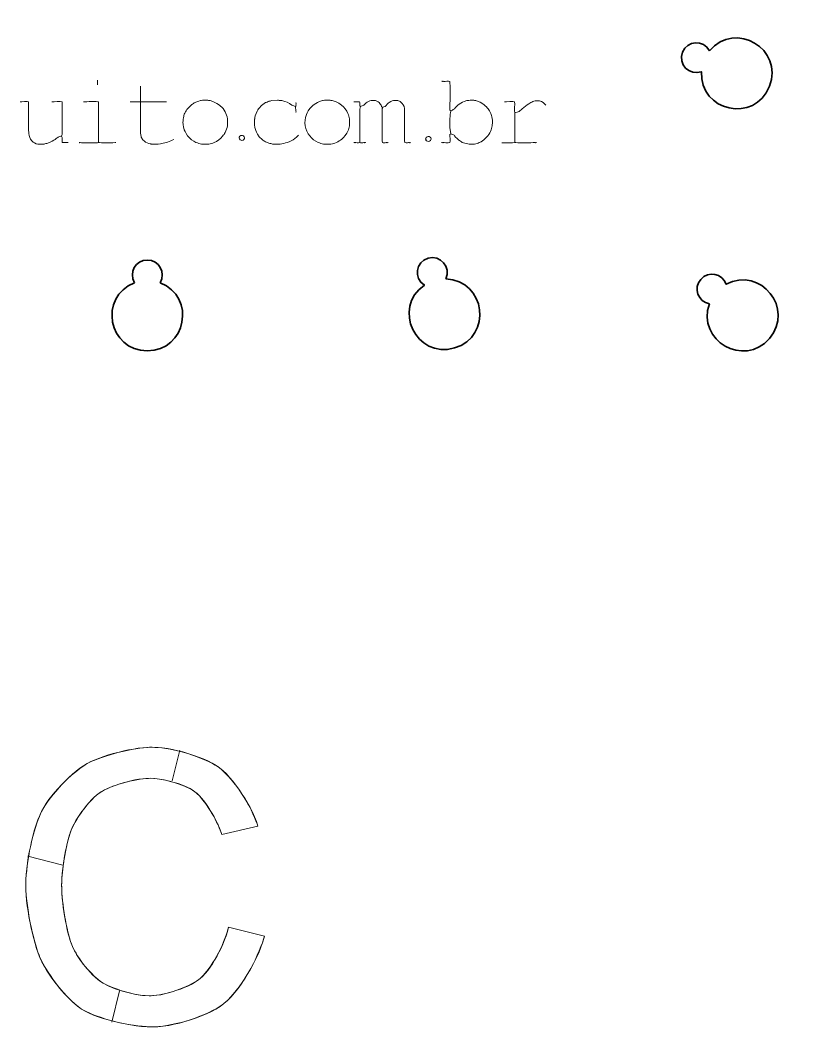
# Model space of a CAD drawing. Header units: centimetres. Extents: x -10.7 to 10.7, y -4.6 to 4.6.
# Drawn here: x 2.391 to 5.245, y -4.575 to -0.866 of the extents above; entities that cross this region are included whole.
import ezdxf

# ---------------------------------------------------------------- set-up
doc = ezdxf.new("R2010")
doc.units = ezdxf.units.CM
doc.header["$MEASUREMENT"] = 0
doc.layers.add('Default', color=7, linetype='Continuous')
doc.layers.add('Layer 1', color=7, linetype='Continuous')

msp = doc.modelspace()

# ---------------------------------------------------------------- linework, layer by layer
at = {"layer": 'Default', "color": 5, "lineweight": 9}
for points in [[(3.2909, -4.2417), (3.26329, -4.3502), (3.17779, -4.46142), (3.14195, -4.48991), (3.14195, -4.48991), (3.07025, -4.54689), (2.93081, -4.57538), (2.879, -4.57538), (2.879, -4.57538), (2.77176, -4.57538), (2.65097, -4.53167), (2.61738, -4.50982), (2.61738, -4.50982), (2.55021, -4.46611), (2.48154, -4.36137), (2.464, -4.31992), (2.464, -4.31992), (2.42892, -4.23703), (2.41138, -4.10045), (2.41138, -4.05288), (2.41138, -4.05288), (2.41138, -3.94909), (2.45063, -3.81998), (2.47026, -3.78137), (2.47026, -3.78137), (2.50951, -3.70416), (2.60161, -3.62545), (2.63785, -3.60541), (2.63785, -3.60541), (2.71033, -3.56531), (2.8336, -3.54526), (2.87712, -3.54526), (2.87712, -3.54526), (2.97583, -3.54526), (3.09248, -3.59615), (3.12613, -3.62159), (3.12613, -3.62159), (3.19343, -3.67249), (3.25357, -3.79018), (3.26681, -3.8363)], [(3.2909, -4.2417), (3.26329, -4.3502), (3.17779, -4.46142), (3.14195, -4.48991), (3.14195, -4.48991), (3.07025, -4.54689), (2.93081, -4.57538), (2.879, -4.57538), (2.879, -4.57538), (2.77176, -4.57538), (2.65097, -4.53167), (2.61738, -4.50982), (2.61738, -4.50982), (2.55021, -4.46611), (2.48154, -4.36137), (2.464, -4.31992), (2.464, -4.31992), (2.42892, -4.23703), (2.41138, -4.10045), (2.41138, -4.05288), (2.41138, -4.05288), (2.41138, -3.94909), (2.45063, -3.81998), (2.47026, -3.78137), (2.47026, -3.78137), (2.50951, -3.70416), (2.60161, -3.62545), (2.63785, -3.60541), (2.63785, -3.60541), (2.71033, -3.56531), (2.8336, -3.54526), (2.87712, -3.54526), (2.87712, -3.54526), (2.97583, -3.54526), (3.09248, -3.59615), (3.12613, -3.62159), (3.12613, -3.62159), (3.19343, -3.67249), (3.25357, -3.79018), (3.26681, -3.8363)], [(3.26681, -3.8363), (3.24032, -3.74405), (3.15978, -3.64704), (3.12613, -3.62159), (3.12613, -3.62159), (3.05883, -3.5707), (2.92648, -3.54526), (2.87712, -3.54526), (2.87712, -3.54526), (2.79009, -3.54526), (2.67409, -3.58536), (2.63785, -3.60541), (2.63785, -3.60541), (2.56538, -3.6455), (2.48989, -3.74277), (2.47026, -3.78137), (2.47026, -3.78137), (2.43101, -3.85859), (2.41138, -4.00099), (2.41138, -4.05288), (2.41138, -4.05288), (2.41138, -4.14801), (2.44646, -4.27847), (2.464, -4.31992), (2.464, -4.31992), (2.49908, -4.40281), (2.58379, -4.48797), (2.61738, -4.50982), (2.61738, -4.50982), (2.68456, -4.55353), (2.82538, -4.57538), (2.879, -4.57538), (2.879, -4.57538), (2.98261, -4.57538), (3.1061, -4.5184), (3.14195, -4.48991), (3.14195, -4.48991), (3.21364, -4.43293), (3.2771, -4.29595), (3.2909, -4.2417)], [(3.13428, -3.86679), (3.1115, -3.79463), (3.05672, -3.7256), (3.03502, -3.70913), (3.03502, -3.70913), (2.99163, -3.67619), (2.90417, -3.65972), (2.87129, -3.65972), (2.87129, -3.65972), (2.79573, -3.65972), (2.70719, -3.69627), (2.68181, -3.71454), (2.68181, -3.71454), (2.63104, -3.7511), (2.58508, -3.83093), (2.57479, -3.86171), (2.57479, -3.86171), (2.55421, -3.92327), (2.54391, -4.0195), (2.54391, -4.05222), (2.54391, -4.05222), (2.54391, -4.13656), (2.56867, -4.24167), (2.58105, -4.27314), (2.58105, -4.27314), (2.6058, -4.33608), (2.67039, -4.39867), (2.69649, -4.41423), (2.69649, -4.41423), (2.7487, -4.44536), (2.83568, -4.46092), (2.86611, -4.46092), (2.86611, -4.46092), (2.94016, -4.46092), (3.02851, -4.4185), (3.05417, -4.39729), (3.05417, -4.39729), (3.1055, -4.35487), (3.1493, -4.2502), (3.15837, -4.20847)], [(3.13428, -3.86679), (3.1115, -3.79463), (3.05672, -3.7256), (3.03502, -3.70913), (3.03502, -3.70913), (2.99163, -3.67619), (2.90417, -3.65972), (2.87129, -3.65972), (2.87129, -3.65972), (2.79573, -3.65972), (2.70719, -3.69627), (2.68181, -3.71454), (2.68181, -3.71454), (2.63104, -3.7511), (2.58508, -3.83093), (2.57479, -3.86171), (2.57479, -3.86171), (2.55421, -3.92327), (2.54391, -4.0195), (2.54391, -4.05222), (2.54391, -4.05222), (2.54391, -4.13656), (2.56867, -4.24167), (2.58105, -4.27314), (2.58105, -4.27314), (2.6058, -4.33608), (2.67039, -4.39867), (2.69649, -4.41423), (2.69649, -4.41423), (2.7487, -4.44536), (2.83568, -4.46092), (2.86611, -4.46092), (2.86611, -4.46092), (2.94016, -4.46092), (3.02851, -4.4185), (3.05417, -4.39729), (3.05417, -4.39729), (3.1055, -4.35487), (3.1493, -4.2502), (3.15837, -4.20847)], [(3.15837, -4.20847), (3.14024, -4.29193), (3.07984, -4.37608), (3.05417, -4.39729), (3.05417, -4.39729), (3.00284, -4.43971), (2.90313, -4.46092), (2.86611, -4.46092), (2.86611, -4.46092), (2.80524, -4.46092), (2.7226, -4.4298), (2.69649, -4.41423), (2.69649, -4.41423), (2.64428, -4.38311), (2.59342, -4.30461), (2.58105, -4.27314), (2.58105, -4.27314), (2.55629, -4.2102), (2.54391, -4.09439), (2.54391, -4.05222), (2.54391, -4.05222), (2.54391, -3.98677), (2.5645, -3.89249), (2.57479, -3.86171), (2.57479, -3.86171), (2.59537, -3.80015), (2.65643, -3.73282), (2.68181, -3.71454), (2.68181, -3.71454), (2.73258, -3.67799), (2.83351, -3.65972), (2.87129, -3.65972), (2.87129, -3.65972), (2.93705, -3.65972), (3.01332, -3.69266), (3.03502, -3.70913), (3.03502, -3.70913), (3.07841, -3.74208), (3.12289, -3.83071), (3.13428, -3.86679)]]:
    msp.add_open_spline(points, degree=3, knots=[0, 0, 0, 0, 0.0909090909090909, 0.0909090909090909, 0.0909090909090909, 0.0909090909090909, 0.1818181818181818, 0.1818181818181818, 0.1818181818181818, 0.1818181818181818, 0.2727272727272727, 0.2727272727272727, 0.2727272727272727, 0.2727272727272727, 0.3636363636363636, 0.3636363636363636, 0.3636363636363636, 0.3636363636363636, 0.4545454545454545, 0.4545454545454545, 0.4545454545454545, 0.4545454545454545, 0.5454545454545454, 0.5454545454545454, 0.5454545454545454, 0.5454545454545454, 0.6363636363636364, 0.6363636363636364, 0.6363636363636364, 0.6363636363636364, 0.7272727272727273, 0.7272727272727273, 0.7272727272727273, 0.7272727272727273, 0.8181818181818182, 0.8181818181818182, 0.8181818181818182, 0.8181818181818182, 1, 1, 1, 1], dxfattribs=at)
for points in [[(2.97996, -3.55565), (2.97996, -3.55565), (2.95148, -3.66925), (2.95148, -3.66925)], [(2.97996, -3.55565), (2.97996, -3.55565), (2.95148, -3.66925), (2.95148, -3.66925)], [(3.26681, -3.8363), (3.26681, -3.8363), (3.13428, -3.86679), (3.13428, -3.86679)], [(3.26681, -3.8363), (3.26681, -3.8363), (3.13428, -3.86679), (3.13428, -3.86679)], [(3.13428, -3.86679), (3.13428, -3.86679), (3.26681, -3.8363), (3.26681, -3.8363)], [(2.41889, -3.9468), (2.41889, -3.9468), (2.54828, -3.97924), (2.54828, -3.97924)], [(2.41889, -3.9468), (2.41889, -3.9468), (2.54828, -3.97924), (2.54828, -3.97924)], [(3.15837, -4.20847), (3.15837, -4.20847), (3.2909, -4.2417), (3.2909, -4.2417)], [(3.15837, -4.20847), (3.15837, -4.20847), (3.2909, -4.2417), (3.2909, -4.2417)], [(3.2909, -4.2417), (3.2909, -4.2417), (3.15837, -4.20847), (3.15837, -4.20847)], [(2.75753, -4.44285), (2.75753, -4.44285), (2.7287, -4.55785), (2.7287, -4.55785)], [(2.75753, -4.44285), (2.75753, -4.44285), (2.7287, -4.55785), (2.7287, -4.55785)]]:
    msp.add_open_spline(points, degree=3, dxfattribs=at)
at = {"layer": 'Layer 1', "color": 5, "lineweight": 35}
for points, knots in [([(4.93118, -0.97947), (4.90948, -0.93743), (4.84836, -0.94059), (4.8311, -0.98464), (4.8311, -0.98464), (4.81385, -1.02869), (4.85656, -1.07252), (4.90104, -1.05641), (4.90104, -1.05641), (4.89369, -1.20358), (5.09818, -1.2475), (5.15192, -1.11032), (5.15192, -1.11032), (5.20567, -0.97311), (5.02575, -0.86647), (4.93118, -0.97947)], [0, 0, 0, 0, 0.2, 0.2, 0.2, 0.2, 0.4, 0.4, 0.4, 0.4, 0.6, 0.6, 0.6, 0.6, 1, 1, 1, 1]), ([(3.95951, -1.81956), (3.97944, -1.77666), (3.93951, -1.73027), (3.89412, -1.74362), (3.89412, -1.74362), (3.84874, -1.75695), (3.84025, -1.81757), (3.88022, -1.84287), (3.88022, -1.84287), (3.75939, -1.92719), (3.84991, -2.11574), (3.99128, -2.0742), (3.99128, -2.0742), (4.13264, -2.03265), (4.10675, -1.8251), (3.95951, -1.81956)], [0, 0, 0, 0, 0.2, 0.2, 0.2, 0.2, 0.4, 0.4, 0.4, 0.4, 0.6, 0.6, 0.6, 0.6, 1, 1, 1, 1]), ([(2.9066, -1.83372), (2.9288, -1.79707), (2.90241, -1.75023), (2.85957, -1.75023), (2.85957, -1.75023), (2.81671, -1.75023), (2.79032, -1.79707), (2.81252, -1.83372)], [0, 0, 0, 0, 0.3333333333333333, 0.3333333333333333, 0.3333333333333333, 0.3333333333333333, 1, 1, 1, 1]), ([(4.93041, -1.91158), (4.88297, -2.04716), (5.05802, -2.14819), (5.15168, -2.03929), (5.15168, -2.03929), (5.24534, -1.93039), (5.11925, -1.77243), (4.99229, -1.83963), (4.99229, -1.83963), (4.97851, -1.79943), (4.92628, -1.78938), (4.89857, -1.82161), (4.89857, -1.82161), (4.87086, -1.85383), (4.8886, -1.90396), (4.93041, -1.91158)], [0, 0, 0, 0, 0.2, 0.2, 0.2, 0.2, 0.4, 0.4, 0.4, 0.4, 0.6, 0.6, 0.6, 0.6, 1, 1, 1, 1]), ([(2.81252, -1.83372), (2.67839, -1.88579), (2.71568, -2.08491), (2.85957, -2.08491), (2.85957, -2.08491), (3.00344, -2.08491), (3.04073, -1.88579), (2.9066, -1.83372)], [0, 0, 0, 0, 0.3333333333333333, 0.3333333333333333, 0.3333333333333333, 0.3333333333333333, 1, 1, 1, 1])]:
    msp.add_open_spline(points, degree=3, knots=knots, dxfattribs=at)
at = {"layer": 'Layer 1', "color": 1, "lineweight": 20}
for points in [[(2.67546, -1.10457), (2.67546, -1.10457), (2.67546, -1.0881), (2.67546, -1.0881)], [(3.88942, -1.30557), (3.88942, -1.30557), (3.88829, -1.30557), (3.88829, -1.30557)], [(4.21307, -1.3175), (4.20903, -1.31906), (4.17333, -1.31806), (4.16594, -1.31806)]]:
    msp.add_open_spline(points, degree=3, dxfattribs=at)
for points, knots in [([(2.7964, -1.16703), (2.7964, -1.16703), (2.83444, -1.16703), (2.83444, -1.16703), (2.83444, -1.16703), (2.83444, -1.16703), (2.83444, -1.11025), (2.83444, -1.11025)], [0, 0, 0, 0, 0.3333333333333333, 0.3333333333333333, 0.3333333333333333, 0.3333333333333333, 1, 1, 1, 1]), ([(3.97743, -1.20053), (3.97743, -1.20053), (3.9763, -1.20961), (3.9763, -1.20961), (3.9763, -1.20961), (3.97557, -1.21186), (3.97573, -1.21168), (3.97573, -1.21416), (3.97573, -1.21416), (3.97489, -1.21675), (3.97516, -1.21812), (3.97516, -1.22097), (3.97516, -1.22097), (3.97359, -1.2258), (3.97459, -1.25494), (3.97459, -1.26242), (3.97459, -1.26242), (3.97459, -1.26242), (3.97743, -1.28513), (3.97743, -1.28513), (3.97743, -1.28513), (3.97967, -1.2856), (3.98774, -1.2895), (3.98992, -1.29081), (3.98992, -1.29081), (3.98993, -1.29081), (3.9993, -1.30216), (4.00696, -1.30841), (4.00696, -1.30841), (4.01102, -1.31116), (4.0165, -1.31415), (4.02002, -1.31693), (4.02002, -1.31693), (4.02002, -1.31693), (4.04557, -1.32317), (4.04557, -1.32317), (4.04557, -1.32317), (4.04948, -1.32444), (4.05485, -1.32374), (4.05919, -1.32374), (4.05919, -1.32374), (4.06172, -1.32292), (4.06267, -1.32317), (4.06544, -1.32317), (4.06544, -1.32317), (4.06818, -1.32223), (4.07267, -1.32113), (4.07566, -1.3209), (4.07566, -1.3209), (4.07978, -1.31853), (4.08497, -1.31726), (4.08929, -1.31481), (4.08929, -1.31481), (4.10297, -1.30706), (4.11821, -1.29084), (4.12393, -1.27662), (4.12393, -1.27662), (4.12712, -1.26865), (4.12773, -1.26313), (4.13017, -1.25561), (4.13017, -1.25561), (4.13017, -1.25561), (4.13017, -1.2505), (4.13017, -1.2505), (4.13017, -1.2505), (4.13159, -1.24613), (4.13074, -1.23999), (4.13074, -1.23517), (4.13074, -1.23517), (4.12942, -1.22683), (4.12887, -1.21987), (4.12491, -1.21075), (4.12491, -1.21075), (4.11854, -1.19607), (4.11269, -1.18832), (4.10064, -1.17839), (4.10064, -1.17839), (4.0865, -1.16883), (4.08522, -1.16818), (4.06942, -1.16305), (4.06942, -1.16305), (4.06942, -1.16305), (4.06658, -1.16305), (4.06658, -1.16305), (4.06658, -1.16305), (4.06516, -1.1626), (4.06401, -1.16238), (4.0626, -1.16192), (4.0626, -1.16192), (4.0626, -1.16192), (4.05636, -1.16192), (4.05636, -1.16192), (4.05636, -1.16192), (4.05425, -1.16124), (4.05473, -1.16135), (4.05238, -1.16135), (4.05238, -1.16135), (4.04734, -1.16215), (4.04214, -1.16214), (4.03705, -1.16305), (4.03705, -1.16305), (4.02145, -1.16845), (4.01962, -1.16868), (4.00525, -1.17839), (4.00525, -1.17839), (3.99937, -1.18324), (3.98944, -1.19478), (3.98935, -1.19485), (3.98935, -1.19485), (3.98637, -1.19664), (3.9807, -1.19922), (3.97743, -1.20053), (3.97743, -1.20053), (3.97743, -1.20053), (3.97459, -1.19769), (3.97459, -1.19769), (3.97459, -1.19769), (3.97459, -1.18495), (3.97574, -1.09707), (3.97402, -1.09265), (3.97402, -1.09265), (3.9701, -1.09112), (3.95699, -1.09208), (3.95188, -1.09208), (3.95188, -1.09208), (3.94943, -1.09134), (3.95092, -1.09134), (3.94847, -1.09208), (3.94847, -1.09208), (3.94546, -1.09158), (3.94751, -1.09158), (3.9445, -1.09208)], [0, 0, 0, 0, 0.0294117647058824, 0.0294117647058824, 0.0294117647058824, 0.0294117647058824, 0.0588235294117647, 0.0588235294117647, 0.0588235294117647, 0.0588235294117647, 0.0882352941176471, 0.0882352941176471, 0.0882352941176471, 0.0882352941176471, 0.1176470588235294, 0.1176470588235294, 0.1176470588235294, 0.1176470588235294, 0.1470588235294118, 0.1470588235294118, 0.1470588235294118, 0.1470588235294118, 0.1764705882352941, 0.1764705882352941, 0.1764705882352941, 0.1764705882352941, 0.2058823529411765, 0.2058823529411765, 0.2058823529411765, 0.2058823529411765, 0.2352941176470588, 0.2352941176470588, 0.2352941176470588, 0.2352941176470588, 0.2647058823529412, 0.2647058823529412, 0.2647058823529412, 0.2647058823529412, 0.2941176470588235, 0.2941176470588235, 0.2941176470588235, 0.2941176470588235, 0.3235294117647059, 0.3235294117647059, 0.3235294117647059, 0.3235294117647059, 0.3529411764705883, 0.3529411764705883, 0.3529411764705883, 0.3529411764705883, 0.3823529411764706, 0.3823529411764706, 0.3823529411764706, 0.3823529411764706, 0.4117647058823529, 0.4117647058823529, 0.4117647058823529, 0.4117647058823529, 0.4411764705882353, 0.4411764705882353, 0.4411764705882353, 0.4411764705882353, 0.4705882352941176, 0.4705882352941176, 0.4705882352941176, 0.4705882352941176, 0.5, 0.5, 0.5, 0.5, 0.5294117647058824, 0.5294117647058824, 0.5294117647058824, 0.5294117647058824, 0.5588235294117647, 0.5588235294117647, 0.5588235294117647, 0.5588235294117647, 0.5882352941176471, 0.5882352941176471, 0.5882352941176471, 0.5882352941176471, 0.6176470588235294, 0.6176470588235294, 0.6176470588235294, 0.6176470588235294, 0.6470588235294118, 0.6470588235294118, 0.6470588235294118, 0.6470588235294118, 0.6764705882352942, 0.6764705882352942, 0.6764705882352942, 0.6764705882352942, 0.7058823529411765, 0.7058823529411765, 0.7058823529411765, 0.7058823529411765, 0.7352941176470589, 0.7352941176470589, 0.7352941176470589, 0.7352941176470589, 0.7647058823529411, 0.7647058823529411, 0.7647058823529411, 0.7647058823529411, 0.7941176470588235, 0.7941176470588235, 0.7941176470588235, 0.7941176470588235, 0.8235294117647058, 0.8235294117647058, 0.8235294117647058, 0.8235294117647058, 0.8529411764705882, 0.8529411764705882, 0.8529411764705882, 0.8529411764705882, 0.8823529411764706, 0.8823529411764706, 0.8823529411764706, 0.8823529411764706, 0.9117647058823529, 0.9117647058823529, 0.9117647058823529, 0.9117647058823529, 0.9411764705882353, 0.9411764705882353, 0.9411764705882353, 0.9411764705882353, 1, 1, 1, 1]), ([(2.50796, -1.16703), (2.51455, -1.16703), (2.54132, -1.166), (2.54543, -1.1676), (2.54543, -1.1676), (2.54543, -1.1676), (2.54543, -1.28797), (2.54543, -1.28797), (2.54543, -1.28797), (2.54477, -1.28987), (2.54411, -1.29163), (2.54373, -1.29365), (2.54373, -1.29365), (2.5392, -1.29451), (2.5352, -1.29677), (2.53067, -1.29762), (2.53067, -1.29762), (2.5286, -1.29857), (2.51758, -1.31136), (2.49319, -1.31958), (2.49319, -1.31958), (2.48827, -1.32124), (2.48365, -1.32167), (2.479, -1.32317), (2.479, -1.32317), (2.479, -1.32317), (2.4614, -1.32374), (2.4614, -1.32374), (2.4614, -1.32374), (2.45895, -1.32295), (2.4584, -1.32317), (2.45572, -1.32317), (2.45572, -1.32317), (2.44908, -1.32213), (2.43905, -1.3172), (2.43414, -1.31125), (2.43414, -1.31125), (2.42741, -1.30309), (2.42437, -1.29456), (2.42279, -1.28456), (2.42279, -1.28456), (2.42279, -1.28456), (2.42279, -1.27889), (2.42279, -1.27889), (2.42279, -1.27889), (2.42066, -1.27232), (2.42222, -1.18252), (2.42222, -1.1676), (2.42222, -1.1676), (2.41798, -1.16595), (2.39713, -1.16703), (2.39099, -1.16703)], [0, 0, 0, 0, 0.0714285714285714, 0.0714285714285714, 0.0714285714285714, 0.0714285714285714, 0.1428571428571428, 0.1428571428571428, 0.1428571428571428, 0.1428571428571428, 0.2142857142857143, 0.2142857142857143, 0.2142857142857143, 0.2142857142857143, 0.2857142857142857, 0.2857142857142857, 0.2857142857142857, 0.2857142857142857, 0.3571428571428572, 0.3571428571428572, 0.3571428571428572, 0.3571428571428572, 0.4285714285714285, 0.4285714285714285, 0.4285714285714285, 0.4285714285714285, 0.5, 0.5, 0.5, 0.5, 0.5714285714285714, 0.5714285714285714, 0.5714285714285714, 0.5714285714285714, 0.6428571428571429, 0.6428571428571429, 0.6428571428571429, 0.6428571428571429, 0.7142857142857143, 0.7142857142857143, 0.7142857142857143, 0.7142857142857143, 0.7857142857142857, 0.7857142857142857, 0.7857142857142857, 0.7857142857142857, 0.8571428571428571, 0.8571428571428571, 0.8571428571428571, 0.8571428571428571, 1, 1, 1, 1]), ([(2.74416, -1.3175), (2.74074, -1.31861), (2.68289, -1.31862), (2.68, -1.3175), (2.68, -1.3175), (2.68, -1.3175), (2.68, -1.1676), (2.68, -1.1676), (2.68, -1.1676), (2.67565, -1.16591), (2.63324, -1.16703), (2.62492, -1.16703)], [0, 0, 0, 0, 0.25, 0.25, 0.25, 0.25, 0.5, 0.5, 0.5, 0.5, 1, 1, 1, 1]), ([(2.95709, -1.30614), (2.94878, -1.31058), (2.94336, -1.313), (2.93438, -1.31598), (2.93438, -1.31598), (2.93438, -1.31598), (2.90769, -1.32261), (2.90769, -1.32261), (2.90769, -1.32261), (2.90769, -1.32261), (2.89917, -1.32317), (2.89917, -1.32317), (2.89917, -1.32317), (2.89494, -1.32455), (2.88547, -1.32374), (2.88044, -1.32374), (2.88044, -1.32374), (2.87791, -1.32292), (2.87696, -1.32317), (2.87419, -1.32317), (2.87419, -1.32317), (2.87278, -1.32272), (2.87163, -1.3225), (2.87021, -1.32204), (2.87021, -1.32204), (2.86282, -1.32188), (2.8546, -1.31686), (2.84864, -1.31295), (2.84864, -1.31295), (2.84864, -1.31295), (2.84296, -1.30728), (2.84296, -1.30728), (2.84296, -1.30728), (2.8404, -1.30336), (2.83709, -1.29962), (2.83671, -1.29478), (2.83671, -1.29478), (2.83671, -1.29478), (2.83501, -1.28343), (2.83501, -1.28343), (2.83501, -1.28343), (2.83363, -1.27918), (2.83376, -1.17026), (2.83501, -1.16703), (2.83501, -1.16703), (2.83501, -1.16703), (2.9304, -1.16703), (2.9304, -1.16703)], [0, 0, 0, 0, 0.0769230769230769, 0.0769230769230769, 0.0769230769230769, 0.0769230769230769, 0.1538461538461539, 0.1538461538461539, 0.1538461538461539, 0.1538461538461539, 0.2307692307692308, 0.2307692307692308, 0.2307692307692308, 0.2307692307692308, 0.3076923076923077, 0.3076923076923077, 0.3076923076923077, 0.3076923076923077, 0.3846153846153846, 0.3846153846153846, 0.3846153846153846, 0.3846153846153846, 0.4615384615384616, 0.4615384615384616, 0.4615384615384616, 0.4615384615384616, 0.5384615384615384, 0.5384615384615384, 0.5384615384615384, 0.5384615384615384, 0.6153846153846154, 0.6153846153846154, 0.6153846153846154, 0.6153846153846154, 0.6923076923076923, 0.6923076923076923, 0.6923076923076923, 0.6923076923076923, 0.7692307692307693, 0.7692307692307693, 0.7692307692307693, 0.7692307692307693, 0.8461538461538461, 0.8461538461538461, 0.8461538461538461, 0.8461538461538461, 1, 1, 1, 1]), ([(3.0627, -1.16192), (3.05784, -1.16349), (3.05656, -1.16286), (3.05532, -1.16305), (3.05532, -1.16305), (3.05247, -1.16398), (3.04744, -1.16567), (3.04453, -1.16589), (3.04453, -1.16589), (3.04144, -1.16768), (3.03632, -1.16981), (3.03261, -1.17173), (3.03261, -1.17173), (3.02773, -1.17425), (3.02514, -1.17651), (3.02068, -1.17952), (3.02068, -1.17952), (3.02068, -1.17952), (3.00876, -1.19144), (3.00876, -1.19144), (3.00876, -1.19144), (3.0039, -1.19863), (3.00144, -1.20206), (2.9974, -1.20961), (2.9974, -1.20961), (2.99504, -1.2147), (2.99411, -1.2197), (2.99229, -1.22495), (2.99229, -1.22495), (2.99229, -1.22495), (2.99229, -1.22778), (2.99229, -1.22778), (2.99229, -1.22778), (2.99172, -1.22955), (2.99173, -1.23056), (2.99116, -1.23233), (2.99116, -1.23233), (2.99116, -1.23233), (2.99116, -1.23914), (2.99116, -1.23914), (2.99116, -1.23914), (2.99036, -1.24159), (2.99059, -1.24214), (2.99059, -1.24482), (2.99059, -1.24482), (2.99146, -1.24751), (2.99116, -1.24976), (2.99116, -1.25277), (2.99116, -1.25277), (2.99173, -1.25453), (2.99172, -1.25555), (2.99229, -1.25731), (2.99229, -1.25731), (2.99229, -1.25731), (2.99229, -1.26015), (2.99229, -1.26015), (2.99229, -1.26015), (2.99753, -1.2763), (2.99836, -1.27854), (3.00819, -1.29308), (3.00819, -1.29308), (3.01597, -1.30251), (3.02768, -1.31241), (3.03885, -1.31693), (3.03885, -1.31693), (3.04692, -1.3202), (3.05168, -1.32071), (3.05929, -1.32317), (3.05929, -1.32317), (3.05929, -1.32317), (3.0803, -1.32374), (3.0803, -1.32374), (3.0803, -1.32374), (3.08283, -1.32292), (3.08378, -1.32317), (3.08655, -1.32317), (3.08655, -1.32317), (3.09367, -1.32086), (3.09885, -1.32045), (3.10642, -1.31731), (3.10642, -1.31731), (3.11693, -1.31294), (3.12947, -1.30355), (3.13708, -1.29422), (3.13708, -1.29422), (3.14052, -1.28913), (3.1438, -1.2855), (3.14674, -1.28002), (3.14674, -1.28002), (3.1496, -1.27428), (3.15368, -1.26255), (3.15468, -1.25617), (3.15468, -1.25617), (3.15468, -1.25617), (3.15525, -1.23517), (3.15525, -1.23517), (3.15525, -1.23517), (3.15446, -1.23272), (3.15468, -1.23216), (3.15468, -1.22949), (3.15468, -1.22949), (3.152, -1.21248), (3.14258, -1.19402), (3.12913, -1.18293), (3.12913, -1.18293), (3.12735, -1.18172), (3.12679, -1.18115), (3.12516, -1.17952), (3.12516, -1.17952), (3.10914, -1.1687), (3.10815, -1.16877), (3.09052, -1.16305), (3.09052, -1.16305), (3.09052, -1.16305), (3.08768, -1.16305), (3.08768, -1.16305), (3.08768, -1.16305), (3.08592, -1.16248), (3.0849, -1.16249), (3.08314, -1.16192), (3.08314, -1.16192), (3.07962, -1.16136), (3.06705, -1.16192), (3.0627, -1.16192)], [0, 0, 0, 0, 0.03125, 0.03125, 0.03125, 0.03125, 0.0625, 0.0625, 0.0625, 0.0625, 0.09375, 0.09375, 0.09375, 0.09375, 0.125, 0.125, 0.125, 0.125, 0.15625, 0.15625, 0.15625, 0.15625, 0.1875, 0.1875, 0.1875, 0.1875, 0.21875, 0.21875, 0.21875, 0.21875, 0.25, 0.25, 0.25, 0.25, 0.28125, 0.28125, 0.28125, 0.28125, 0.3125, 0.3125, 0.3125, 0.3125, 0.34375, 0.34375, 0.34375, 0.34375, 0.375, 0.375, 0.375, 0.375, 0.40625, 0.40625, 0.40625, 0.40625, 0.4375, 0.4375, 0.4375, 0.4375, 0.46875, 0.46875, 0.46875, 0.46875, 0.5, 0.5, 0.5, 0.5, 0.53125, 0.53125, 0.53125, 0.53125, 0.5625, 0.5625, 0.5625, 0.5625, 0.59375, 0.59375, 0.59375, 0.59375, 0.625, 0.625, 0.625, 0.625, 0.65625, 0.65625, 0.65625, 0.65625, 0.6875, 0.6875, 0.6875, 0.6875, 0.71875, 0.71875, 0.71875, 0.71875, 0.75, 0.75, 0.75, 0.75, 0.78125, 0.78125, 0.78125, 0.78125, 0.8125, 0.8125, 0.8125, 0.8125, 0.84375, 0.84375, 0.84375, 0.84375, 0.875, 0.875, 0.875, 0.875, 0.90625, 0.90625, 0.90625, 0.90625, 0.9375, 0.9375, 0.9375, 0.9375, 1, 1, 1, 1]), ([(3.41701, -1.29081), (3.41701, -1.29081), (3.40963, -1.29819), (3.40963, -1.29819), (3.40963, -1.29819), (3.3992, -1.30524), (3.39419, -1.3098), (3.38237, -1.31452), (3.38237, -1.31452), (3.37196, -1.31868), (3.36492, -1.31943), (3.35512, -1.32261), (3.35512, -1.32261), (3.35005, -1.32341), (3.33142, -1.32439), (3.3273, -1.32374), (3.3273, -1.32374), (3.32477, -1.32292), (3.32382, -1.32317), (3.32105, -1.32317), (3.32105, -1.32317), (3.31821, -1.32225), (3.31045, -1.32057), (3.30742, -1.32034), (3.30742, -1.32034), (3.30386, -1.31828), (3.29903, -1.31686), (3.29493, -1.31481), (3.29493, -1.31481), (3.28973, -1.31222), (3.28715, -1.30989), (3.28244, -1.30671), (3.28244, -1.30671), (3.28244, -1.30671), (3.27165, -1.29592), (3.27165, -1.29592), (3.27165, -1.29592), (3.26124, -1.28051), (3.26124, -1.27935), (3.25575, -1.26242), (3.25575, -1.26242), (3.25575, -1.26242), (3.25575, -1.26015), (3.25575, -1.26015), (3.25575, -1.26015), (3.25518, -1.25839), (3.25519, -1.25737), (3.25462, -1.25561), (3.25462, -1.25561), (3.25462, -1.25561), (3.25405, -1.24028), (3.25405, -1.24028), (3.25405, -1.24028), (3.25494, -1.23753), (3.25462, -1.23485), (3.25462, -1.23176), (3.25462, -1.23176), (3.25519, -1.22999), (3.25518, -1.22898), (3.25575, -1.22722), (3.25575, -1.22722), (3.25575, -1.22722), (3.25575, -1.22495), (3.25575, -1.22495), (3.25575, -1.22495), (3.25681, -1.21826), (3.26355, -1.20208), (3.26711, -1.19656), (3.26711, -1.19656), (3.26907, -1.19351), (3.27767, -1.18318), (3.28074, -1.18066), (3.28074, -1.18066), (3.28074, -1.18066), (3.29493, -1.17044), (3.29493, -1.17044), (3.29493, -1.17044), (3.29675, -1.17005), (3.30567, -1.16634), (3.30742, -1.16533), (3.30742, -1.16533), (3.31004, -1.16512), (3.31465, -1.1639), (3.31708, -1.16305), (3.31708, -1.16305), (3.31708, -1.16305), (3.33922, -1.16135), (3.33922, -1.16135), (3.33922, -1.16135), (3.34457, -1.1622), (3.34712, -1.1618), (3.35114, -1.16249), (3.35114, -1.16249), (3.35339, -1.16321), (3.35321, -1.16305), (3.35569, -1.16305), (3.35569, -1.16305), (3.37005, -1.16771), (3.37972, -1.16873), (3.39203, -1.18009), (3.39203, -1.18009), (3.39604, -1.18085), (3.40166, -1.1838), (3.40509, -1.18406), (3.40509, -1.18406), (3.407, -1.18281), (3.40605, -1.18374), (3.40736, -1.18179), (3.40736, -1.18179), (3.40736, -1.17916), (3.40769, -1.17787), (3.40679, -1.17555), (3.40679, -1.17555), (3.40758, -1.1731), (3.40774, -1.17231), (3.40679, -1.16987)], [0, 0, 0, 0, 0.0333333333333333, 0.0333333333333333, 0.0333333333333333, 0.0333333333333333, 0.0666666666666667, 0.0666666666666667, 0.0666666666666667, 0.0666666666666667, 0.1, 0.1, 0.1, 0.1, 0.1333333333333333, 0.1333333333333333, 0.1333333333333333, 0.1333333333333333, 0.1666666666666667, 0.1666666666666667, 0.1666666666666667, 0.1666666666666667, 0.2, 0.2, 0.2, 0.2, 0.2333333333333333, 0.2333333333333333, 0.2333333333333333, 0.2333333333333333, 0.2666666666666667, 0.2666666666666667, 0.2666666666666667, 0.2666666666666667, 0.3, 0.3, 0.3, 0.3, 0.3333333333333333, 0.3333333333333333, 0.3333333333333333, 0.3333333333333333, 0.3666666666666666, 0.3666666666666666, 0.3666666666666666, 0.3666666666666666, 0.4, 0.4, 0.4, 0.4, 0.4333333333333333, 0.4333333333333333, 0.4333333333333333, 0.4333333333333333, 0.4666666666666667, 0.4666666666666667, 0.4666666666666667, 0.4666666666666667, 0.5, 0.5, 0.5, 0.5, 0.5333333333333333, 0.5333333333333333, 0.5333333333333333, 0.5333333333333333, 0.5666666666666667, 0.5666666666666667, 0.5666666666666667, 0.5666666666666667, 0.6, 0.6, 0.6, 0.6, 0.6333333333333333, 0.6333333333333333, 0.6333333333333333, 0.6333333333333333, 0.6666666666666666, 0.6666666666666666, 0.6666666666666666, 0.6666666666666666, 0.7, 0.7, 0.7, 0.7, 0.7333333333333333, 0.7333333333333333, 0.7333333333333333, 0.7333333333333333, 0.7666666666666667, 0.7666666666666667, 0.7666666666666667, 0.7666666666666667, 0.8, 0.8, 0.8, 0.8, 0.8333333333333334, 0.8333333333333334, 0.8333333333333334, 0.8333333333333334, 0.8666666666666667, 0.8666666666666667, 0.8666666666666667, 0.8666666666666667, 0.9, 0.9, 0.9, 0.9, 0.9333333333333333, 0.9333333333333333, 0.9333333333333333, 0.9333333333333333, 1, 1, 1, 1]), ([(3.40679, -1.20621), (3.4076, -1.20412), (3.40736, -1.20463), (3.40736, -1.20223), (3.40736, -1.20223), (3.40736, -1.20223), (3.40509, -1.18406), (3.40509, -1.18406)], [0, 0, 0, 0, 0.3333333333333333, 0.3333333333333333, 0.3333333333333333, 0.3333333333333333, 1, 1, 1, 1]), ([(3.5124, -1.16192), (3.50754, -1.16349), (3.50626, -1.16286), (3.50502, -1.16305), (3.50502, -1.16305), (3.48771, -1.16867), (3.4861, -1.1689), (3.47038, -1.17952), (3.47038, -1.17952), (3.47038, -1.17952), (3.45846, -1.19144), (3.45846, -1.19144), (3.45846, -1.19144), (3.44788, -1.20709), (3.44792, -1.20783), (3.44199, -1.22495), (3.44199, -1.22495), (3.44199, -1.22495), (3.44029, -1.24482), (3.44029, -1.24482), (3.44029, -1.24482), (3.44029, -1.24482), (3.44142, -1.25617), (3.44142, -1.25617), (3.44142, -1.25617), (3.44339, -1.26778), (3.4502, -1.28375), (3.45789, -1.29308), (3.45789, -1.29308), (3.46571, -1.30255), (3.4773, -1.31237), (3.48855, -1.31693), (3.48855, -1.31693), (3.49662, -1.3202), (3.50138, -1.32071), (3.50899, -1.32317), (3.50899, -1.32317), (3.50899, -1.32317), (3.53, -1.32374), (3.53, -1.32374), (3.53, -1.32374), (3.53253, -1.32292), (3.53348, -1.32317), (3.53625, -1.32317), (3.53625, -1.32317), (3.54374, -1.32075), (3.54812, -1.32045), (3.55612, -1.31712), (3.55612, -1.31712), (3.56546, -1.31324), (3.56782, -1.31053), (3.57599, -1.30501), (3.57599, -1.30501), (3.58468, -1.29784), (3.59441, -1.2854), (3.59851, -1.27548), (3.59851, -1.27548), (3.60149, -1.2683), (3.60215, -1.26308), (3.60438, -1.25617), (3.60438, -1.25617), (3.60438, -1.25617), (3.60495, -1.23573), (3.60495, -1.23573), (3.60495, -1.23573), (3.60413, -1.23321), (3.60438, -1.23225), (3.60438, -1.22949), (3.60438, -1.22949), (3.60214, -1.22256), (3.60166, -1.21754), (3.59871, -1.21018), (3.59871, -1.21018), (3.59401, -1.19848), (3.58465, -1.1876), (3.57486, -1.17952), (3.57486, -1.17952), (3.56922, -1.17487), (3.56188, -1.17036), (3.55499, -1.1676), (3.55499, -1.1676), (3.54984, -1.16553), (3.54535, -1.16472), (3.54022, -1.16305), (3.54022, -1.16305), (3.54022, -1.16305), (3.53738, -1.16305), (3.53738, -1.16305), (3.53738, -1.16305), (3.53562, -1.16248), (3.5346, -1.16249), (3.53284, -1.16192), (3.53284, -1.16192), (3.52932, -1.16136), (3.51675, -1.16192), (3.5124, -1.16192)], [0, 0, 0, 0, 0.04, 0.04, 0.04, 0.04, 0.08, 0.08, 0.08, 0.08, 0.12, 0.12, 0.12, 0.12, 0.16, 0.16, 0.16, 0.16, 0.2, 0.2, 0.2, 0.2, 0.24, 0.24, 0.24, 0.24, 0.28, 0.28, 0.28, 0.28, 0.32, 0.32, 0.32, 0.32, 0.36, 0.36, 0.36, 0.36, 0.4, 0.4, 0.4, 0.4, 0.44, 0.44, 0.44, 0.44, 0.48, 0.48, 0.48, 0.48, 0.52, 0.52, 0.52, 0.52, 0.56, 0.56, 0.56, 0.56, 0.6, 0.6, 0.6, 0.6, 0.64, 0.64, 0.64, 0.64, 0.68, 0.68, 0.68, 0.68, 0.72, 0.72, 0.72, 0.72, 0.76, 0.76, 0.76, 0.76, 0.8, 0.8, 0.8, 0.8, 0.84, 0.84, 0.84, 0.84, 0.88, 0.88, 0.88, 0.88, 0.92, 0.92, 0.92, 0.92, 1, 1, 1, 1]), ([(3.82923, -1.3175), (3.82791, -1.31779), (3.82952, -1.31842), (3.82696, -1.3175), (3.82696, -1.3175), (3.82474, -1.3182), (3.82691, -1.31834), (3.82412, -1.3175), (3.82412, -1.3175), (3.82306, -1.31735), (3.81322, -1.31944), (3.80823, -1.3175), (3.80823, -1.3175), (3.80567, -1.31092), (3.80891, -1.20297), (3.80709, -1.19144), (3.80709, -1.19144), (3.80578, -1.18313), (3.80101, -1.17384), (3.79403, -1.16817), (3.79403, -1.16817), (3.79093, -1.16564), (3.78599, -1.16314), (3.78211, -1.16249), (3.78211, -1.16249), (3.77819, -1.16183), (3.77095, -1.16178), (3.76678, -1.16249), (3.76678, -1.16249), (3.76112, -1.16344), (3.75167, -1.16878), (3.7469, -1.17271), (3.7469, -1.17271), (3.7469, -1.17271), (3.73555, -1.18463), (3.73555, -1.18463), (3.73555, -1.18463), (3.73245, -1.1857), (3.72956, -1.18697), (3.72646, -1.18804), (3.72646, -1.18804), (3.72062, -1.18232), (3.72491, -1.18835), (3.72078, -1.18009), (3.72078, -1.18009), (3.71866, -1.17583), (3.71425, -1.17047), (3.71056, -1.1676), (3.71056, -1.1676), (3.70771, -1.16537), (3.70344, -1.1631), (3.69978, -1.16249), (3.69978, -1.16249), (3.69585, -1.16183), (3.68862, -1.16178), (3.68445, -1.16249), (3.68445, -1.16249), (3.67923, -1.16336), (3.67033, -1.16822), (3.66627, -1.17157), (3.66627, -1.17157), (3.66627, -1.17157), (3.65719, -1.18009), (3.65719, -1.18009), (3.65719, -1.18009), (3.654, -1.18076), (3.6483, -1.18322), (3.64527, -1.18463), (3.64527, -1.18463), (3.64527, -1.18463), (3.64243, -1.18179), (3.64243, -1.18179), (3.64243, -1.18179), (3.64243, -1.17729), (3.64341, -1.17103), (3.64186, -1.16703), (3.64186, -1.16703), (3.64186, -1.16703), (3.62085, -1.16703), (3.62085, -1.16703)], [0, 0, 0, 0, 0.0476190476190476, 0.0476190476190476, 0.0476190476190476, 0.0476190476190476, 0.0952380952380952, 0.0952380952380952, 0.0952380952380952, 0.0952380952380952, 0.1428571428571428, 0.1428571428571428, 0.1428571428571428, 0.1428571428571428, 0.1904761904761905, 0.1904761904761905, 0.1904761904761905, 0.1904761904761905, 0.2380952380952381, 0.2380952380952381, 0.2380952380952381, 0.2380952380952381, 0.2857142857142857, 0.2857142857142857, 0.2857142857142857, 0.2857142857142857, 0.3333333333333333, 0.3333333333333333, 0.3333333333333333, 0.3333333333333333, 0.3809523809523809, 0.3809523809523809, 0.3809523809523809, 0.3809523809523809, 0.4285714285714285, 0.4285714285714285, 0.4285714285714285, 0.4285714285714285, 0.4761904761904762, 0.4761904761904762, 0.4761904761904762, 0.4761904761904762, 0.5238095238095238, 0.5238095238095238, 0.5238095238095238, 0.5238095238095238, 0.5714285714285714, 0.5714285714285714, 0.5714285714285714, 0.5714285714285714, 0.6190476190476191, 0.6190476190476191, 0.6190476190476191, 0.6190476190476191, 0.6666666666666666, 0.6666666666666666, 0.6666666666666666, 0.6666666666666666, 0.7142857142857143, 0.7142857142857143, 0.7142857142857143, 0.7142857142857143, 0.7619047619047619, 0.7619047619047619, 0.7619047619047619, 0.7619047619047619, 0.8095238095238095, 0.8095238095238095, 0.8095238095238095, 0.8095238095238095, 0.8571428571428571, 0.8571428571428571, 0.8571428571428571, 0.8571428571428571, 0.9047619047619048, 0.9047619047619048, 0.9047619047619048, 0.9047619047619048, 1, 1, 1, 1]), ([(3.66514, -1.3175), (3.66274, -1.3175), (3.66325, -1.31726), (3.66116, -1.31806), (3.66116, -1.31806), (3.65906, -1.31738), (3.65954, -1.3175), (3.65719, -1.3175), (3.65719, -1.3175), (3.65408, -1.31851), (3.64549, -1.31868), (3.64243, -1.3175), (3.64243, -1.3175), (3.64243, -1.3175), (3.64243, -1.19485), (3.64243, -1.19485), (3.64243, -1.19485), (3.64351, -1.19151), (3.64394, -1.18787), (3.64527, -1.18463)], [0, 0, 0, 0, 0.1666666666666667, 0.1666666666666667, 0.1666666666666667, 0.1666666666666667, 0.3333333333333333, 0.3333333333333333, 0.3333333333333333, 0.3333333333333333, 0.5, 0.5, 0.5, 0.5, 0.6666666666666666, 0.6666666666666666, 0.6666666666666666, 0.6666666666666666, 1, 1, 1, 1]), ([(4.32833, -1.17952), (4.32233, -1.17351), (4.31339, -1.16551), (4.30505, -1.16419), (4.30505, -1.16419), (4.30053, -1.16348), (4.29274, -1.1634), (4.28802, -1.16419), (4.28802, -1.16419), (4.2856, -1.16503), (4.28267, -1.16626), (4.28007, -1.16646), (4.28007, -1.16646), (4.27505, -1.16936), (4.27063, -1.17085), (4.26531, -1.17441), (4.26531, -1.17441), (4.25642, -1.18034), (4.24842, -1.18647), (4.24032, -1.19315), (4.24032, -1.19315), (4.24032, -1.19315), (4.22897, -1.20337), (4.22897, -1.20337), (4.22897, -1.20337), (4.22595, -1.20458), (4.21725, -1.20768), (4.2142, -1.20791), (4.2142, -1.20791), (4.21012, -1.20217), (4.21563, -1.17565), (4.2125, -1.1676), (4.2125, -1.1676), (4.20839, -1.166), (4.18162, -1.16703), (4.17503, -1.16703)], [0, 0, 0, 0, 0.1, 0.1, 0.1, 0.1, 0.2, 0.2, 0.2, 0.2, 0.3, 0.3, 0.3, 0.3, 0.4, 0.4, 0.4, 0.4, 0.5, 0.5, 0.5, 0.5, 0.6, 0.6, 0.6, 0.6, 0.7, 0.7, 0.7, 0.7, 0.8, 0.8, 0.8, 0.8, 1, 1, 1, 1]), ([(3.74747, -1.3175), (3.74507, -1.3175), (3.74558, -1.31726), (3.7435, -1.31806), (3.7435, -1.31806), (3.74139, -1.31738), (3.74187, -1.3175), (3.73952, -1.3175), (3.73952, -1.3175), (3.73615, -1.31859), (3.72924, -1.3188), (3.72589, -1.3175), (3.72589, -1.3175), (3.72429, -1.31336), (3.72533, -1.20684), (3.72533, -1.19258), (3.72533, -1.19258), (3.72582, -1.19105), (3.72616, -1.18966), (3.72646, -1.18804)], [0, 0, 0, 0, 0.1666666666666667, 0.1666666666666667, 0.1666666666666667, 0.1666666666666667, 0.3333333333333333, 0.3333333333333333, 0.3333333333333333, 0.3333333333333333, 0.5, 0.5, 0.5, 0.5, 0.6666666666666666, 0.6666666666666666, 0.6666666666666666, 0.6666666666666666, 1, 1, 1, 1]), ([(4.29313, -1.3175), (4.29073, -1.3175), (4.29124, -1.31726), (4.28916, -1.31806), (4.28916, -1.31806), (4.28705, -1.31738), (4.28753, -1.3175), (4.28518, -1.3175), (4.28518, -1.3175), (4.28163, -1.31865), (4.21601, -1.31864), (4.21307, -1.3175), (4.21307, -1.3175), (4.21307, -1.3175), (4.21307, -1.21189), (4.21307, -1.21189), (4.21307, -1.21189), (4.21359, -1.21039), (4.2139, -1.20952), (4.2142, -1.20791)], [0, 0, 0, 0, 0.1666666666666667, 0.1666666666666667, 0.1666666666666667, 0.1666666666666667, 0.3333333333333333, 0.3333333333333333, 0.3333333333333333, 0.3333333333333333, 0.5, 0.5, 0.5, 0.5, 0.6666666666666666, 0.6666666666666666, 0.6666666666666666, 0.6666666666666666, 1, 1, 1, 1]), ([(2.56814, -1.3175), (2.56814, -1.3175), (2.5653, -1.3175), (2.5653, -1.3175), (2.5653, -1.3175), (2.5653, -1.3175), (2.5619, -1.3175), (2.5619, -1.3175), (2.5619, -1.3175), (2.5619, -1.3175), (2.546, -1.3175), (2.546, -1.3175), (2.546, -1.3175), (2.54342, -1.31084), (2.54869, -1.29915), (2.54373, -1.29365)], [0, 0, 0, 0, 0.2, 0.2, 0.2, 0.2, 0.4, 0.4, 0.4, 0.4, 0.6, 0.6, 0.6, 0.6, 1, 1, 1, 1]), ([(3.2178, -1.3001), (3.2178, -1.29395), (3.21117, -1.29088), (3.20786, -1.29088), (3.20786, -1.29088), (3.20124, -1.29088), (3.19792, -1.29703), (3.19792, -1.3001), (3.19792, -1.3001), (3.19792, -1.30625), (3.20455, -1.30933), (3.20786, -1.30933), (3.20786, -1.30933), (3.21448, -1.30933), (3.2178, -1.30318), (3.2178, -1.3001)], [0, 0, 0, 0, 0.2, 0.2, 0.2, 0.2, 0.4, 0.4, 0.4, 0.4, 0.6, 0.6, 0.6, 0.6, 1, 1, 1, 1]), ([(3.90484, -1.30413), (3.90484, -1.29798), (3.89822, -1.2949), (3.8949, -1.2949), (3.8949, -1.2949), (3.88828, -1.2949), (3.88497, -1.30105), (3.88497, -1.30413), (3.88497, -1.30413), (3.88497, -1.31028), (3.89159, -1.31335), (3.8949, -1.31335), (3.8949, -1.31335), (3.90153, -1.31335), (3.90484, -1.3072), (3.90484, -1.30413)], [0, 0, 0, 0, 0.2, 0.2, 0.2, 0.2, 0.4, 0.4, 0.4, 0.4, 0.6, 0.6, 0.6, 0.6, 1, 1, 1, 1]), ([(3.94393, -1.3175), (3.94393, -1.3175), (3.9462, -1.3175), (3.9462, -1.3175), (3.9462, -1.3175), (3.94865, -1.31824), (3.94716, -1.31824), (3.94961, -1.3175), (3.94961, -1.3175), (3.94986, -1.31746), (3.96842, -1.31967), (3.97402, -1.3175), (3.97402, -1.3175), (3.97562, -1.31338), (3.97459, -1.29387), (3.97459, -1.28797), (3.97459, -1.28797), (3.97459, -1.28797), (3.97743, -1.28513), (3.97743, -1.28513)], [0, 0, 0, 0, 0.1666666666666667, 0.1666666666666667, 0.1666666666666667, 0.1666666666666667, 0.3333333333333333, 0.3333333333333333, 0.3333333333333333, 0.3333333333333333, 0.5, 0.5, 0.5, 0.5, 0.6666666666666666, 0.6666666666666666, 0.6666666666666666, 0.6666666666666666, 1, 1, 1, 1]), ([(2.68, -1.3175), (2.67596, -1.31907), (2.62575, -1.31806), (2.61697, -1.31806), (2.61697, -1.31806), (2.61433, -1.31721), (2.61394, -1.31721), (2.6113, -1.31806), (2.6113, -1.31806), (2.60966, -1.31736), (2.61109, -1.31766), (2.60903, -1.3175)], [0, 0, 0, 0, 0.25, 0.25, 0.25, 0.25, 0.5, 0.5, 0.5, 0.5, 1, 1, 1, 1]), ([(3.64243, -1.3175), (3.63732, -1.31948), (3.627, -1.31735), (3.62596, -1.3175), (3.62596, -1.3175), (3.62351, -1.31824), (3.62501, -1.31824), (3.62255, -1.3175), (3.62255, -1.3175), (3.62255, -1.3175), (3.62028, -1.3175), (3.62028, -1.3175)], [0, 0, 0, 0, 0.25, 0.25, 0.25, 0.25, 0.5, 0.5, 0.5, 0.5, 1, 1, 1, 1])]:
    msp.add_open_spline(points, degree=3, knots=knots, dxfattribs=at)

doc.saveas('drawing.dxf')
